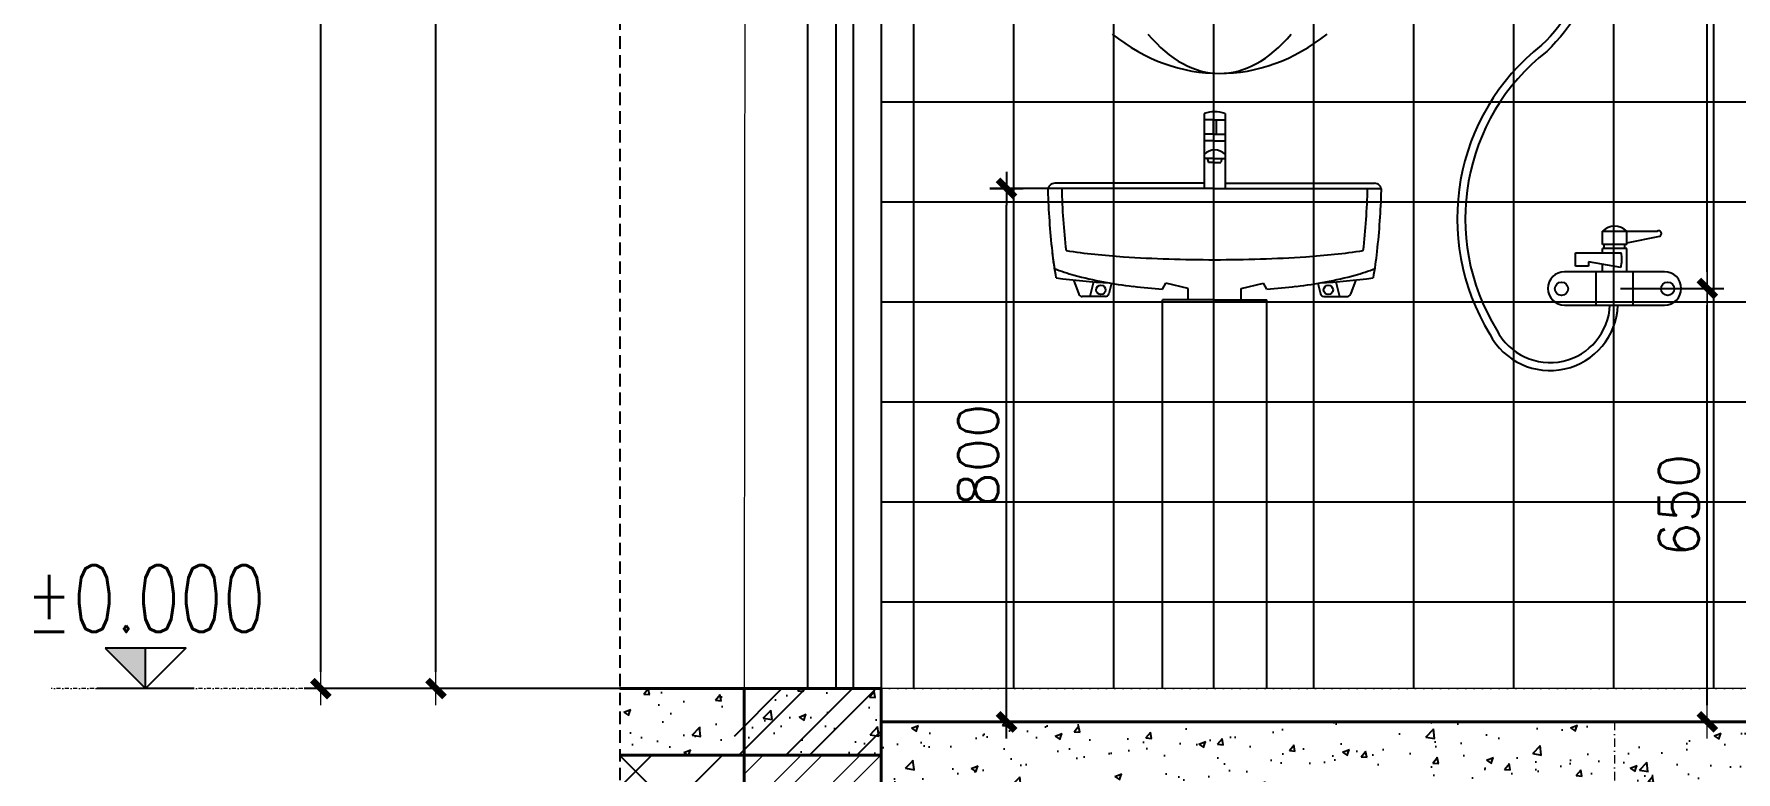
# Model space of a CAD drawing. Header units: millimetres. Extents: x 615730 to 2792744, y 139412 to 597571.
# Drawn here: x 817033 to 827243, y 263753 to 268178 of the extents above; entities that cross this region are included whole.
import ezdxf
from ezdxf.enums import TextEntityAlignment as Align

# ---------------------------------------------------------------- set-up
doc = ezdxf.new("R2010")
doc.units = ezdxf.units.MM
doc.header["$MEASUREMENT"] = 0
doc.header["$PDMODE"] = 34
doc.linetypes.add('DASHDOT', pattern=[1, 0.5, -0.25, 0, -0.25])
doc.linetypes.add('HIDDEN', pattern=[0.375, 0.25, -0.125])
doc.layers.get('0').update_dxf_attribs({"lineweight": 5})
for name, color, linetype in [('8', 8, 'Continuous'), ('CUA', 132, 'Continuous'), ('DUT', 250, 'HIDDEN'), ('HACH', 250, 'Continuous'), ('NOITHAT', 144, 'Continuous'), ('TEXT', 2, 'Continuous')]:
    doc.layers.add(name, color=color, linetype=linetype)
for name, color, linetype, lineweight in [('NETNGOAITUONG', 1, 'Continuous', 40), ('TIM TRUC', 149, 'DASHDOT', 9), ('VLIEU', 250, 'Continuous', 9)]:
    doc.layers.add(name, color=color, linetype=linetype, lineweight=lineweight)
doc.styles.add('DIM', font='txt.shx', dxfattribs={"height": 120})
doc.styles.add('romans', font='romans.shx', dxfattribs={"height": 240})
doc.dimstyles.new('1-50', dxfattribs={"dimtxt": 200, "dimasz": 100, "dimexe": 100, "dimexo": 0, "dimgap": 50, "dimtad": 1, "dimdec": 0, "dimlfac": 0.25, "dimzin": 0, "dimdsep": 46, "dimtxsty": 'romans', "dimblk": ']', "dimcen": 0, "dimdle": 100, "dimclrd": 148, "dimclre": 148, "dimclrt": 2, "dimadec": 0, "dimazin": 0, "dimtfac": 1.111111, "dimtdec": 0, "dimtix": 1, "dimtmove": 2, "dimatfit": 3, "dimldrblk": ']', "dimfxl": 200, "dimtolj": 1, "dimtzin": 0, "dimarcsym": 0})
pattern_1 = [(50, (1008590.8, 2931952.7), (430.35611, -37.65128), [45, -495]), (355, (1008590.8, 2931952.7), (-83.2508, 451.31528), [36, -396]), (100.4514, (1008626.66, 2931949.57), (347.10563, 413.663725), [38.244114, -420.68527]), (46.1842, (1008590.8, 2932072.7), (640.34463, -99.31141), [67.5, -742.5]), (96.6356, (1008644.16, 2932064.43), (560.79762, 584.47072), [57.36617, -631.0278]), (351.1842, (1008590.8, 2932072.7), (560.79717, 584.47116), [54, -594]), (21, (1008650.8, 2932042.7), (358.14423, -241.571334), [45, -495]), (326, (1008650.8, 2932042.7), (145.9892, 435.09003), [36, -396]), (71.4514, (1008680.64, 2932022.58), (504.13358, 193.5183), [38.244114, -420.68527]), (37.5, (1008590.8, 2931952.71), (7.295913, 199.736312), [0, -391.2, 0, -402, 0, -397.5]), (7.5, (1008590.8, 2931952.7), (157.841722, 236.647027), [0, -229.2, 0, -382.2, 0, -151.5]), (327.5, (1008457, 2931952.71), (320.293462, -13.532923), [0, -150, 0, -468, 0, -621]), (317.5, (1008397, 2931952.7), (349.911702, 60.06299), [0, -195, 0, -310.8, 0, -441])]

# ---------------------------------------------------------------- blocks, each defined once
blk = doc.blocks.new('A$C21B80CA2')
at = {"layer": 'NOITHAT'}
for p, q in [((313.3, 895.7), (313.3, 783.5)), ((344.5, 895.7), (344.5, 783.5)), ((328.9, 886.5), (313.3, 886.5)), ((326.8, 886.5), (326.8, 865)), ((328.9, 886.5), (344.5, 886.5)), ((331, 886.5), (331, 865)), ((328.9, 865), (313.3, 865)), ((328.9, 854.8), (313.3, 854.8)), ((328.9, 865), (344.5, 865)), ((328.9, 854.8), (344.5, 854.8)), ((328.9, 828.2), (313.3, 828.2)), ((317.9, 828.2), (319.8, 822.2)), ((328.9, 822.2), (319.8, 822.2)), ((328.9, 828.2), (344.5, 828.2)), ((328.9, 822.2), (338, 822.2)), ((339.9, 828.2), (338, 822.2)), ((328.9, 783.5), (79.1, 783.5)), ((313.3, 791.2), (89.1, 791.2)), ((328.9, 783.5), (578.7, 783.5)), ((344.5, 791.2), (568.7, 791.2)), ((117.1, 646.2), (125.3, 624.7)), ((147.1, 643.3), (141.5, 621.4)), ((174.3, 641.2), (170.2, 625.3)), ((250.8, 632.6), (255.6, 641.3)), ((289.3, 633.3), (255.6, 641.3)), ((368.5, 633.3), (402.1, 641.3)), ((407, 632.6), (402.1, 641.3)), ((483.5, 641.2), (487.6, 625.3)), ((510.7, 643.3), (516.3, 621.4)), ((540.7, 646.2), (532.5, 624.7)), ((165.2, 621.4), (130.1, 621.4)), ((250.8, 33.5), (250.8, 616.4)), ((328.9, 616.4), (250.8, 616.4)), ((289.3, 616.4), (289.3, 633.3)), ((328.9, 616.4), (407, 616.4)), ((368.5, 616.4), (368.5, 633.3)), ((407, 33.5), (407, 616.4)), ((492.6, 621.4), (527.7, 621.4))]:
    blk.add_line(p, q, dxfattribs=at)
for centre in [(158.4, 631.3), (499.4, 631.3)]:
    blk.add_circle(centre, 7.04, dxfattribs=at)
for centre, radius, start, end in [((328.9, 854.3), 44.2, 90, 110.681), ((328.9, 854.3), 44.2, 69.319, 90), ((328.9, 819.1), 22, 90, 135.2499), ((328.9, 819.1), 22, 44.7501, 90), ((89.1, 780.7), 10.4, 90, 181.6206), ((1176.6, 811.5), 1098.3, 181.6206, 186.4017), ((1176.6, 811.5), 1077.5, 181.4896, 186.4655), ((-518.8, 811.5), 1077.5, 353.5345, 358.5104), ((568.7, 780.7), 10.4, 358.3794, 90), ((-518.8, 811.5), 1098.3, 353.5983, 358.3794), ((262, 1751.6), 1072.8, 261.6371, 266.266), ((395.8, 1751.6), 1072.8, 273.734, 278.3629), ((669.3, 754.6), 587.9, 186.4017, 190.3143), ((669.3, 754.6), 587.9, 186.4017, 188.9211), ((328.6, 2772.3), 2095.7, 266.266, 270), ((329.2, 2772.3), 2095.7, 269.9919, 270), ((329.2, 2772.3), 2095.7, 270, 273.734), ((-11.5, 754.6), 587.9, 349.6857, 353.5983), ((186.4, 904.8), 260.5, 247.9424, 254.8441), ((232.9, 1712.7), 1072.8, 262.3994, 266.704), ((272, 1220.8), 587.9, 254.8441, 263.5983), ((385.8, 1220.8), 587.9, 276.4017, 285.1559), ((424.9, 1712.7), 1072.8, 273.296, 277.6006), ((471.4, 904.8), 260.5, 285.1559, 292.0576), ((130.1, 626.6), 5.2, 200.8305, 270), ((165.2, 626.6), 5.2, 270, 345.644), ((328.9, 1728.1), 1098.3, 263.5983, 265.9237), ((328.9, 1728.1), 1098.3, 274.0763, 276.4017), ((492.6, 626.6), 5.2, 194.356, 270), ((527.7, 626.6), 5.2, 270, 339.1695)]:
    blk.add_arc(centre, radius, start, end, dxfattribs=at)
for ratio in [0.768573, 0.512382]:
    blk.add_ellipse((336.3, 1357), major_axis=(0, 401.2), ratio=ratio, start_param=2.591828, end_param=3.691358, dxfattribs=at)
blk = doc.blocks.new('md-voitam1')
for p, q in [((-42.4, 719.2), (14.2, 803)), ((14.2, 803), (51.1, 797.3)), ((-25.3, 718.3), (11.9, 766.2)), ((11.9, 766.2), (26.9, 753.5)), ((-14.2, 718.3), (-50.5, 718.3)), ((-50.5, 718.3), (-50.5, 668.4)), ((-14.2, 668.4), (-14.2, 718.3)), ((-50.5, 668.4), (-14.2, 668.4)), ((-23.3, 111.3), (59.2, 111.3)), ((-23.3, 91.2), (-23.3, 111.3)), ((13.3, 91.2), (13.3, 111.3)), ((13.3, 93.8), (62.7, 104)), ((-63.6, 58.7), (-63.6, 79)), ((-63.6, 79), (4.7, 79)), ((13.3, 91.2), (-23.3, 91.2)), ((13.3, 85.3), (-23.3, 85.3)), ((-23.3, 79), (-23.3, 85.3)), ((-20.6, 85.3), (-20.6, 91.2)), ((10.5, 85.3), (10.5, 91.2)), ((13.3, 50.5), (13.3, 85.3)), ((-44.3, 58.7), (-63.6, 58.7)), ((-44.3, 65.4), (-44.3, 58.7)), ((4.2, 56.7), (-44.3, 65.4)), ((-23.3, 50.5), (-23.3, 61.9)), ((70, 50.5), (-80, 50.5)), ((-33.2, 50.5), (-33.2, 0.5)), ((22.4, 50.5), (22.4, 0.5)), ((-80, 0.5), (70, 0.5))]:
    blk.add_line(p, q)
for points in [[(-40.6, 668.4, -0.281065), (-114.7, 390.1, 0.380918), (-192.2, -43, 0.766691), (0, 0)], [(-28.1, 668.4, -0.278305), (-106.9, 381, 0.381804), (-181.7, -37.1, 0.768455), (-12, 0.5)]]:
    blk.add_lwpolyline(points, format="xyb")
for centre in [(-84.7, 25), (74.6, 25)]:
    blk.add_circle(centre, 9.96)
for centre, radius, start, end in [((64.1, 761.6), 38.1, 110.574, 192.2628), ((-5.3, 799.5), 56.1, 305.0223, 357.8145), ((-5, 92.1), 26.6, 46.4414, 133.5586), ((61.3, 107.8), 4.07, 289.8245, 121.3292), ((-37.7, 68.8), 43.6, 343.8727, 13.5626), ((-80, 25.5), 25, 90, 270), ((70, 25.5), 25, 270, 90)]:
    blk.add_arc(centre, radius, start, end)
blk = doc.blocks.new(']')
for p, q in [((1, 0), (-1, 0)), ((0, 1), (0, -1))]:
    blk.add_line(p, q)
at = {"color": 9, "const_width": 0.4}
blk.add_lwpolyline([(-0.51, -0.51), (0.51, 0.51)], dxfattribs=at)
blk = doc.blocks.new('*D1552')
at = {"layer": 'DEFPOINTS', "color": 0, "ltscale": 10, "transparency": 16777216}
for p in [(819444, 273453), (821292, 273453), (821293, 264253)]:
    blk.add_point(p, dxfattribs=at)
at = {"layer": 'VLIEU', "color": 148, "lineweight": -2, "ltscale": 10, "transparency": 16777216}
for p, q in [((821292, 273453), (819344, 273453)), ((819444, 264353), (819444, 273353)), ((821293, 264253), (819344, 264253))]:
    blk.add_line(p, q, dxfattribs=at)
at = {"layer": 'VLIEU', "color": 148, "lineweight": -2, "ltscale": 10, "transparency": 16777216, "xscale": 100, "yscale": 100, "zscale": 100}
for p, rotation in [((819444, 273453), 90), ((819444, 264253), 270)]:
    blk.add_blockref(']', p, dxfattribs=dict(at, rotation=rotation))
at = {"layer": 'VLIEU', "color": 2, "ltscale": 10, "transparency": 16777216, "insert": (819274, 268853), "char_height": 240, "attachment_point": 5, "rotation": 90, "style": 'romans'}
blk.add_mtext('\\A1;2300', dxfattribs=at)
blk = doc.blocks.new('*D1556')
at = {"layer": 'DEFPOINTS', "color": 0, "ltscale": 10, "transparency": 16777216}
for p in [(818753, 280253), (820318, 280253), (820318, 264253)]:
    blk.add_point(p, dxfattribs=at)
at = {"layer": 'VLIEU', "color": 148, "lineweight": -2, "ltscale": 10, "transparency": 16777216}
for p, q in [((820318, 280253), (818653, 280253)), ((818753, 264353), (818753, 280153)), ((820318, 264253), (818653, 264253))]:
    blk.add_line(p, q, dxfattribs=at)
at = {"layer": 'VLIEU', "color": 148, "lineweight": -2, "ltscale": 10, "transparency": 16777216, "xscale": 100, "yscale": 100, "zscale": 100}
for p, rotation in [((818753, 280253), 90), ((818753, 264253), 270)]:
    blk.add_blockref(']', p, dxfattribs=dict(at, rotation=rotation))
at = {"layer": 'VLIEU', "color": 2, "ltscale": 10, "transparency": 16777216, "insert": (818583, 272253), "char_height": 240, "attachment_point": 5, "rotation": 90, "style": 'romans'}
blk.add_mtext('\\A1;4000', dxfattribs=at)
blk = doc.blocks.new('*D1557')
at = {"layer": 'DEFPOINTS', "color": 0, "ltscale": 10, "transparency": 16777216}
for p in [(826551, 266653), (827071, 266653), (826515, 264053)]:
    blk.add_point(p, dxfattribs=at)
at = {"layer": 'VLIEU', "color": 148, "lineweight": -2, "ltscale": 10, "transparency": 16777216}
for p, q in [((826551, 266653), (827171, 266653)), ((827071, 264153), (827071, 266553)), ((826515, 264053), (827171, 264053))]:
    blk.add_line(p, q, dxfattribs=at)
at = {"layer": 'VLIEU', "color": 148, "lineweight": -2, "ltscale": 10, "transparency": 16777216, "xscale": 100, "yscale": 100, "zscale": 100}
for p, rotation in [((827071, 266653), 90), ((827071, 264053), 270)]:
    blk.add_blockref(']', p, dxfattribs=dict(at, rotation=rotation))
at = {"layer": 'VLIEU', "color": 2, "ltscale": 10, "transparency": 16777216, "insert": (826901, 265353), "char_height": 240, "attachment_point": 5, "rotation": 90, "style": 'romans'}
blk.add_mtext('\\A1;650', dxfattribs=at)
blk = doc.blocks.new('*D1558')
at = {"layer": 'DEFPOINTS', "color": 0, "ltscale": 10, "transparency": 16777216}
for p in [(826636, 271453), (827071, 271453), (826551, 266653)]:
    blk.add_point(p, dxfattribs=at)
at = {"layer": 'VLIEU', "color": 148, "lineweight": -2, "ltscale": 10, "transparency": 16777216}
for p, q in [((826636, 271453), (827171, 271453)), ((827071, 266753), (827071, 271353)), ((826551, 266653), (827171, 266653))]:
    blk.add_line(p, q, dxfattribs=at)
at = {"layer": 'VLIEU', "color": 148, "lineweight": -2, "ltscale": 10, "transparency": 16777216, "xscale": 100, "yscale": 100, "zscale": 100}
for p, rotation in [((827071, 271453), 90), ((827071, 266653), 270)]:
    blk.add_blockref(']', p, dxfattribs=dict(at, rotation=rotation))
at = {"layer": 'VLIEU', "color": 2, "ltscale": 10, "transparency": 16777216, "insert": (826901, 269053), "char_height": 240, "attachment_point": 5, "rotation": 90, "style": 'romans'}
blk.add_mtext('\\A1;1200', dxfattribs=at)
blk = doc.blocks.new('*D1559')
at = {"layer": 'CUA', "color": 148, "lineweight": -2, "transparency": 16777216}
for p, q in [((823236, 267253), (822767, 267253)), ((822867, 264153), (822867, 267153)), ((823236, 264053), (822767, 264053))]:
    blk.add_line(p, q, dxfattribs=at)
at = {"layer": 'DEFPOINTS', "color": 0, "transparency": 16777216}
for p in [(822867, 267253), (823236, 267253), (823236, 264053)]:
    blk.add_point(p, dxfattribs=at)
at = {"layer": 'CUA', "color": 148, "lineweight": -2, "transparency": 16777216, "xscale": 100, "yscale": 100, "zscale": 100}
for p, rotation in [((822867, 267253), 90), ((822867, 264053), 270)]:
    blk.add_blockref(']', p, dxfattribs=dict(at, rotation=rotation))
at = {"layer": 'CUA', "color": 2, "transparency": 16777216, "insert": (822697, 265653), "char_height": 240, "attachment_point": 5, "rotation": 90, "style": 'romans'}
blk.add_mtext('\\A1;800', dxfattribs=at)
blk = doc.blocks.new('Cao do mat dung')
at = {"layer": '8'}
blk.add_hatch(color=256, dxfattribs=at).paths.add_polyline_path([(125, 125), (0, 125), (0, 0)])
for p, q in [((0, 0), (0, 125)), ((-150, 0), (150, 0))]:
    blk.add_line(p, q)
blk.add_lwpolyline([(125, 125), (0, 0), (-125, 125)], close=True)
at = {"layer": 'TEXT', "style": 'DIM', "width": 0.75}
blk.add_attdef('%%P0.000', text='', height=180, dxfattribs=at).set_placement((0, 175), align=Align.CENTER)

msp = doc.modelspace()

# ---------------------------------------------------------------- hatches: boundary and pattern name
at = {"layer": 'HACH'}
h = msp.add_hatch(dxfattribs=at)
h.set_pattern_fill('NET', color=256, scale=4800, style=0)
h.set_pattern_definition([(0, (-168890.06, 50571.64), (1e-13, 600), []), (90, (-168890.06, 50571.64), (-600, 2e-13), [])])
h.paths.add_polyline_path([(822114.7, 271452.7), (830114.7, 271452.7), (830114.7, 264252.7), (822114.7, 264252.7)])
h = msp.add_hatch(dxfattribs=at)
h.set_pattern_fill('AR-CONC', color=256, scale=60, style=0)
h.set_pattern_definition(pattern_1)
h.paths.add_polyline_path([(820547.3, 264252.7), (820547.3, 263852.7), (821234.7, 263852.7), (821234.7, 264252.7)])
h = msp.add_hatch(dxfattribs=at)
h.set_pattern_fill('ANSI32', color=256, scale=800, style=0)
h.set_pattern_definition([(45, (954154.14, 1701075.26), (-212.132034, 212.132034), []), (45, (954295.56, 1701075.26), (-212.132034, 212.132034), [])])
h.paths.add_polyline_path([(822114.7, 264252.7), (821234.7, 264252.7), (821234.7, 263852.7), (822114.7, 263852.7)])
h = msp.add_hatch(dxfattribs=at)
h.set_pattern_fill('AR-CONC', color=256, scale=60, style=0)
h.set_pattern_definition([(50, (954154.14, 1701075.26), (430.35611, -37.65128), [45, -495]), (355, (954154.14, 1701075.26), (-83.2508, 451.31528), [36, -396]), (100.4514, (954190, 1701072.12), (347.10563, 413.66373), [38.24411, -420.68527]), (46.1842, (954154.14, 1701195.26), (640.34463, -99.3114), [67.5, -742.5]), (96.6356, (954207.5, 1701187), (560.79762, 584.47072), [57.36617, -631.0278]), (351.1842, (954154.14, 1701195.26), (560.79717, 584.47116), [54, -594]), (21, (954214.14, 1701165.26), (358.14423, -241.571334), [45, -495]), (326, (954214.14, 1701165.26), (145.9892, 435.09003), [36, -396]), (71.4514, (954244, 1701145.13), (504.13358, 193.5183), [38.24411, -420.68527]), (37.5, (954154.14, 1701075.26), (7.295913, 199.736312), [0, -391.2, 0, -402, 0, -397.5]), (7.5, (954154.14, 1701075.26), (157.841722, 236.647027), [0, -229.2, 0, -382.2, 0, -151.5]), (327.5, (954020.34, 1701075.26), (320.293462, -13.532923), [0, -150, 0, -468, 0, -621]), (317.5, (953960.34, 1701075.26), (349.9117, 60.06299), [0, -195, 0, -310.8, 0, -441])])
h.paths.add_polyline_path([(822114.7, 264252.7), (821234.7, 264252.7), (821234.7, 263852.7), (822114.7, 263852.7)])
h = msp.add_hatch(dxfattribs=at)
h.set_pattern_fill('AR-CONC', color=256, scale=60, style=0)
h.set_pattern_definition(pattern_1)
h.paths.add_polyline_path([(830114.7, 263652.7), (830114.7, 264052.7), (822114.7, 264052.7), (822114.7, 263652.7)])
h = msp.add_hatch(dxfattribs=at)
h.set_pattern_fill('ANSI38', color=256, scale=2400, style=0)
h.set_pattern_definition([(45, (1008590.8, 2931952.7), (-212.132034, 212.132034), []), (135, (1008590.8, 2931952.7), (-636.396103, 212.132034), [750, -450])])
h.paths.add_polyline_path([(820547.3, 263852.7), (820547.3, 262452.7), (821234.7, 262452.7), (821234.7, 263852.7)])
at = {"layer": 'VLIEU', "ltscale": 10}
h = msp.add_hatch(dxfattribs=at)
h.set_pattern_fill('STEEL', color=256, scale=2000, style=0)
h.set_pattern_definition([(45, (0, 0), (-176.776695, 176.776695), []), (45, (0, 125), (-176.776695, 176.776695), [])])
h.paths.add_polyline_path([(822114.7, 263852.7), (821292.8, 263852.7), (821292.8, 261078.3), (821482.7, 261078.3), (821482.7, 260918.3), (821866.7, 261238.3), (821866.7, 261078.3), (822114.7, 261078.3)])

# ---------------------------------------------------------------- linework, layer by layer
at = {"layer": 'CUA'}
for p, q in [((821674.7, 264252.7), (821674.7, 273452.7)), ((822114.7, 273452.7), (822114.7, 264252.7)), ((821841.9, 273292.7), (821841.9, 264252.7)), ((821947.5, 273292.7), (821947.5, 264252.7))]:
    msp.add_line(p, q, dxfattribs=at)
at = {"layer": 'DUT', "color": 2, "ltscale": 300}
msp.add_lwpolyline([(820547.3, 260038.1), (831366.3, 260038.1), (831366.3, 280652.7), (820547.3, 280652.7)], close=True, dxfattribs=at)
at = {"layer": 'NETNGOAITUONG'}
for p, q in [((822114.7, 264252.7), (820547.3, 264252.7)), ((821292.8, 261078.2), (821292.8, 264252.6)), ((822114.7, 261078.3), (822114.7, 264252.7)), ((830514.7, 264052.7), (822114.7, 264052.7)), ((822114.7, 263852.7), (820547.3, 263852.7))]:
    msp.add_line(p, q, dxfattribs=at)
at = {"layer": 'TIM TRUC', "ltscale": 100}
msp.add_line((826514.7, 264052.7), (826514.7, 257025.8), dxfattribs=at)
at = {"layer": 'TIM TRUC', "ltscale": 50}
msp.add_lwpolyline([(831370.4, 264252.6), (817135.6, 264252.6)], dxfattribs=at)
at = {"layer": 'VLIEU', "ltscale": 10}
msp.add_lwpolyline([(821301.3, 273452.6), (821292.8, 264252.6)], dxfattribs=at)
for points in [[(822114.7, 271452.7), (830114.7, 271452.7), (830114.7, 264252.7), (822114.7, 264252.7)], [(822114.7, 271252.7), (830114.7, 271252.7), (830114.7, 264052.7), (822114.7, 264052.7)]]:
    msp.add_lwpolyline(points, close=True, dxfattribs=at)

# ---------------------------------------------------------------- block references
at = {"layer": 'NOITHAT', "xscale": 4, "yscale": 4, "zscale": 4}
for name, p in [('A$C21B80CA2', (822799.8, 264118.7)), ('md-voitam1', (826534.9, 266550.6))]:
    msp.add_blockref(name, p, dxfattribs=at)
at = {"layer": 'TEXT'}
ref = msp.add_blockref('Cao do mat dung', (817701.2, 264252.6), dxfattribs=dict(at, xscale=-1.940516273956746, yscale=1.940516273840331, zscale=1.940516273849605))
ref.add_attrib('%%P0.000', '%%P0.000', dxfattribs={"height": 400, "style": 'DIM', "width": 0.75}).set_placement((817701.2, 264592.2), align=Align.CENTER)

# ---------------------------------------------------------------- dimensions: what is measured, and where the dimension line sits
at = {"layer": 'CUA'}
dim = msp.add_linear_dim(base=(822866.5, 267252.7), p1=(823235.6, 264052.7), p2=(823235.6, 267252.7), angle=90, dimstyle='1-50', dxfattribs=at)
dim.commit()
dim.dimension.update_dxf_attribs({"geometry": '*D1559', "text_midpoint": (822696.5, 265652.7)})
at = {"layer": 'VLIEU', "ltscale": 10}
for base, p1, p2, picture, middle in [((818752.9, 280252.7), (820318.4, 264252.6), (820318.4, 280252.7), '*D1556', (818582.9, 272252.6)), ((819443.9, 273452.6), (821292.8, 264252.6), (821292.3, 273452.6), '*D1552', (819273.9, 268852.6)), ((827071.1, 271452.7), (826551.1, 266652.7), (826636.3, 271452.7), '*D1558', (826901.1, 269052.7)), ((827071.1, 266652.7), (826514.7, 264052.7), (826551.1, 266652.7), '*D1557', (826901.1, 265352.7))]:
    dim = msp.add_linear_dim(base=base, p1=p1, p2=p2, angle=90, dimstyle='1-50', dxfattribs=at)
    dim.commit()
    dim.dimension.update_dxf_attribs({"geometry": picture, "text_midpoint": middle})

doc.saveas('drawing.dxf')
